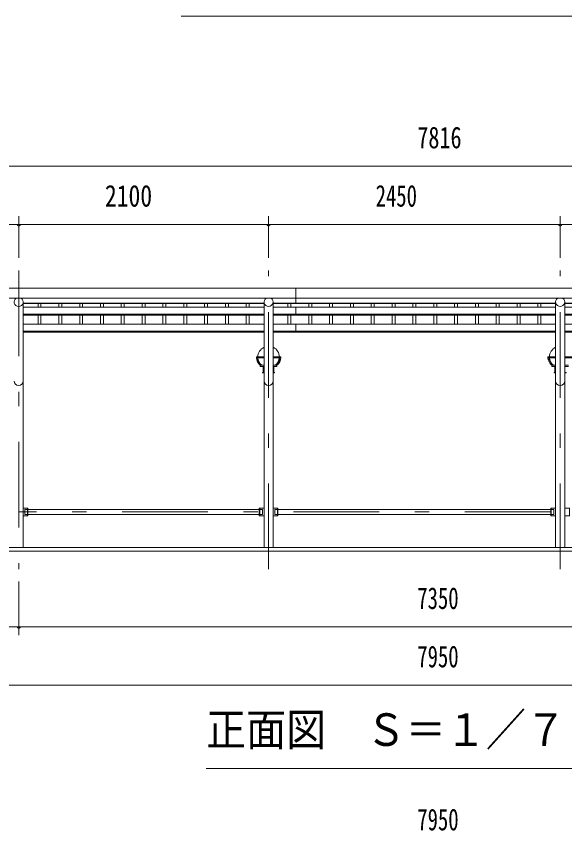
# Model space of a CAD drawing. Units: millimetres, scale not verified, with parts at other scales. Extents: x -37128 to 37128, y -14700 to 14700.
# Drawn here: x -98 to 4511, y 779 to 7623 of the extents above; entities that cross this region are included whole.
import ezdxf
from ezdxf.enums import TextEntityAlignment as Align

# ---------------------------------------------------------------- set-up
doc = ezdxf.new("R2010")
doc.units = ezdxf.units.MM
doc.header["$LTSCALE"] = 60
doc.linetypes.add('USER3', pattern=[24, 12, -5, 2, -5])
for name, color, linetype, lineweight in [('0-0_0', 7, 'Continuous', 18), ('0-2_1-0BOLD', 7, 'Continuous', 18), ('0-3_1-2CENTER', 3, 'USER3', 18), ('0-4_1-4THIN', 4, 'Continuous', 18), ('0-5_1-5DIM', 3, 'Continuous', 18)]:
    doc.layers.add(name, color=color, linetype=linetype, lineweight=lineweight)
doc.styles.add('ＭＳ ゴシック', font='')
doc.styles.get('ＭＳ ゴシック').set_extended_font_data('MS Gothic')

msp = doc.modelspace()

# ---------------------------------------------------------------- linework, layer by layer
at = {"layer": '0-0_0'}
for p, q in [((1984.38, 4759.84), (1920.03, 4759.84)), ((1920.03, 4753.84), (1920.03, 4759.84)), ((1984.38, 4753.84), (1920.03, 4753.84)), ((2125.03, 4759.84), (2060.68, 4759.84)), ((2125.03, 4753.84), (2060.68, 4753.84)), ((2125.03, 4753.84), (2125.03, 4759.84)), ((4434.38, 4759.84), (4370.03, 4759.84)), ((4370.03, 4753.84), (4370.03, 4759.84)), ((4434.38, 4753.84), (4370.03, 4753.84)), ((4575.03, 4759.84), (4510.68, 4759.84)), ((4575.03, 4753.84), (4510.68, 4753.84)), ((1952.53, 4679.84), (1984.38, 4679.84)), ((1977.53, 4629.84), (1977.53, 4679.84)), ((2060.68, 4689.84), (2092.53, 4689.84)), ((2060.68, 4679.84), (2092.53, 4679.84)), ((2067.53, 4629.84), (2067.53, 4679.84)), ((2092.53, 4679.84), (2092.53, 4689.84)), ((4402.53, 4679.84), (4434.38, 4679.84)), ((4427.53, 4629.84), (4427.53, 4679.84)), ((4510.68, 4689.84), (4542.53, 4689.84)), ((4510.68, 4679.84), (4542.53, 4679.84))]:
    msp.add_line(p, q, dxfattribs=at)
for points in [[(1952.53, 4679.84), (1952.53, 4689.84), (1984.38, 4689.84)], [(4402.53, 4679.84), (4402.53, 4689.84), (4434.38, 4689.84)]]:
    msp.add_lwpolyline(points, dxfattribs=at)
for centre, start, end in [((2022.53, 4759.84), 115.07964, 180), ((2022.53, 4759.84), 0, 64.91913), ((4472.53, 4759.84), 115.07964, 180), ((2022.53, 4759.84), 183.82255, 231.05756), ((2022.53, 4759.84), 308.94244, 356.17745), ((4472.53, 4759.84), 183.82255, 231.05756)]:
    msp.add_arc(centre, 90, start, end, dxfattribs=at)
for centre, major_axis, start_param, end_param in [((2022.53, 4759.84), (102.47, 6.5), 3.1362923, 3.9034857), ((2030.53, 4759.84), (102.47, 6.5), 3.1362923, 3.9034857), ((2014.53, 4759.84), (-102.47, 6.5), 2.3796996, 3.146893), ((2022.53, 4759.84), (-102.47, 6.5), 2.3796996, 3.146893), ((4472.53, 4759.84), (102.47, 6.5), 3.1362923, 3.9034857), ((4480.53, 4759.84), (102.47, 6.5), 3.1362923, 3.9034857)]:
    msp.add_ellipse(centre, major_axis=major_axis, ratio=0.92312, start_param=start_param, end_param=end_param, dxfattribs=at)
at = {"layer": '0-2_1-0BOLD'}
for p, q in [((-310.47, 5337.73), (7505.53, 5337.73)), ((2252.53, 5209.34), (2252.53, 5337.73)), ((7505.53, 5254.08), (-310.47, 5254.08)), ((-39.32, 3157.54), (-39.32, 5222.1)), ((-39.32, 5212.89), (1984.38, 5212.89)), ((1984.38, 5209.34), (-39.32, 5209.34)), ((1984.38, 5222.1), (1984.38, 3157.54)), ((2060.68, 3157.54), (2060.68, 5222.1)), ((2060.68, 5212.89), (4434.38, 5212.89)), ((4434.38, 5209.34), (2060.68, 5209.34)), ((4434.38, 5222.1), (4434.38, 3157.54)), ((4510.68, 3157.54), (4510.68, 5222.1)), ((4510.68, 5212.89), (7234.38, 5212.89)), ((7234.38, 5209.34), (4510.68, 5209.34)), ((-39.32, 5177.13), (1984.38, 5177.13)), ((2060.68, 5177.13), (4434.38, 5177.13)), ((2252.53, 5112.4), (2252.53, 5177.13)), ((4510.68, 5177.13), (7234.38, 5177.13)), ((1984.38, 5118.3), (-39.32, 5118.3)), ((-39.32, 5112.4), (1984.38, 5112.4)), ((4434.38, 5118.3), (2060.68, 5118.3)), ((2060.68, 5112.4), (4434.38, 5112.4)), ((4510.68, 5118.3), (7234.38, 5118.3)), ((7234.38, 5112.4), (4510.68, 5112.4)), ((1984.38, 5034.68), (-39.32, 5034.68)), ((4434.38, 5034.68), (2060.68, 5034.68)), ((2252.53, 4968.7), (2252.53, 5034.68)), ((7234.38, 5034.68), (4510.68, 5034.68)), ((-39.32, 4977.04), (1984.38, 4977.04)), ((1984.38, 4968.7), (-39.32, 4968.7)), ((2060.68, 4977.04), (4434.38, 4977.04)), ((4434.38, 4968.7), (2060.68, 4968.7)), ((4510.68, 4977.04), (7234.38, 4977.04)), ((7234.38, 4968.7), (4510.68, 4968.7)), ((1972.53, 4627.54), (1972.53, 4629.84)), ((1972.53, 4629.84), (1984.38, 4629.84)), ((1984.38, 4627.54), (1972.53, 4627.54)), ((2060.68, 4629.84), (2072.53, 4629.84)), ((2072.53, 4627.54), (2060.68, 4627.54)), ((2072.53, 4629.84), (2072.53, 4627.54)), ((4422.53, 4627.54), (4422.53, 4629.84)), ((4422.53, 4629.84), (4434.38, 4629.84)), ((4434.38, 4627.54), (4422.53, 4627.54)), ((4510.68, 4629.84), (4522.53, 4629.84)), ((-2.51, 3424.54), (-2.51, 3490.54)), ((1947.58, 3424.54), (1947.58, 3490.54)), ((2097.48, 3424.54), (2097.48, 3490.54)), ((4397.58, 3424.54), (4397.58, 3490.54)), ((-24.96, 3436.19), (-24.96, 3478.89)), ((-24.96, 3478.89), (-2.51, 3478.89)), ((-2.51, 3436.19), (-24.96, 3436.19)), ((1944.38, 3478.89), (0.68, 3478.89)), ((0.68, 3436.19), (1944.38, 3436.19)), ((1970.03, 3478.89), (1947.58, 3478.89)), ((1947.58, 3436.19), (1970.03, 3436.19)), ((1970.03, 3436.19), (1970.03, 3478.89)), ((2075.03, 3436.19), (2075.03, 3478.89)), ((2075.03, 3478.89), (2097.48, 3478.89)), ((2097.48, 3436.19), (2075.03, 3436.19)), ((4394.38, 3478.89), (2100.68, 3478.89)), ((2100.68, 3436.19), (4394.38, 3436.19)), ((4420.03, 3478.89), (4397.58, 3478.89)), ((4397.58, 3436.19), (4420.03, 3436.19)), ((4420.03, 3436.19), (4420.03, 3478.89)), ((7572.53, 3157.54), (-377.47, 3157.54)), ((-527.47, 3127.54), (7722.53, 3127.54))]:
    msp.add_line(p, q, dxfattribs=at)
for points in [[(4522.53, 4629.84), (4522.53, 4627.54), (4510.68, 4627.54)], [(-39.31, 3490.54), (0.69, 3490.54), (0.69, 3424.54), (-39.31, 3424.54)], [(1984.38, 3490.54), (1944.38, 3490.54), (1944.38, 3424.54), (1984.38, 3424.54)], [(2060.68, 3490.54), (2100.68, 3490.54), (2100.68, 3424.54), (2060.68, 3424.54)], [(4434.38, 3490.54), (4394.38, 3490.54), (4394.38, 3424.54), (4434.38, 3424.54)], [(4510.68, 3490.54), (4550.68, 3490.54), (4550.68, 3424.54), (4510.68, 3424.54)]]:
    msp.add_lwpolyline(points, dxfattribs=at)
for centre, start, end in [((-77.47, 5222.1), 123.05154, 56.94846), ((2022.53, 5222.1), 123.05154, 56.94846), ((4472.53, 5222.1), 123.05154, 56.94846), ((-77.47, 4557.54), 180, 0), ((2022.53, 4557.54), 180, 0), ((4472.53, 4557.54), 180, 0)]:
    msp.add_arc(centre, 38.15, start, end, dxfattribs=at)
at = {"layer": '0-3_1-2CENTER'}
for p, q in [((-77.47, 5487.73), (-77.47, 2977.54)), ((2022.53, 2977.54), (2022.53, 5487.73)), ((4472.53, 2977.54), (4472.53, 5487.73)), ((7272.53, 3457.54), (-77.47, 3457.54))]:
    msp.add_line(p, q, dxfattribs=at)
at = {"layer": '0-4_1-4THIN'}
for p, q in [((85.03, 5177.13), (85.03, 5209.34)), ((110.02, 5209.34), (110.02, 5177.13)), ((260.03, 5209.34), (260.03, 5177.13)), ((285.02, 5177.13), (285.02, 5209.34)), ((435.03, 5177.13), (435.03, 5209.34)), ((460.02, 5209.34), (460.02, 5177.13)), ((610.03, 5209.34), (610.03, 5177.13)), ((635.02, 5177.13), (635.02, 5209.34)), ((785.03, 5177.13), (785.03, 5209.34)), ((810.02, 5209.34), (810.02, 5177.13)), ((960.03, 5209.34), (960.03, 5177.13)), ((985.02, 5177.13), (985.02, 5209.34)), ((1135.03, 5177.13), (1135.03, 5209.34)), ((1160.02, 5209.34), (1160.02, 5177.13)), ((1310.03, 5209.34), (1310.03, 5177.13)), ((1335.02, 5177.13), (1335.02, 5209.34)), ((1485.03, 5177.13), (1485.03, 5209.34)), ((1510.02, 5209.34), (1510.02, 5177.13)), ((1660.03, 5209.34), (1660.03, 5177.13)), ((1685.02, 5177.13), (1685.02, 5209.34)), ((1835.03, 5177.13), (1835.03, 5209.34)), ((1860.02, 5209.34), (1860.02, 5177.13)), ((2185.03, 5177.13), (2185.03, 5209.34)), ((2185.03, 5209.34), (2185.03, 5177.13)), ((2210.02, 5209.34), (2210.02, 5177.13)), ((2210.02, 5177.13), (2210.02, 5209.34)), ((2360.03, 5209.34), (2360.03, 5177.13)), ((2385.02, 5177.13), (2385.02, 5209.34)), ((2535.03, 5177.13), (2535.03, 5209.34)), ((2560.02, 5209.34), (2560.02, 5177.13)), ((2710.03, 5209.34), (2710.03, 5177.13)), ((2735.02, 5177.13), (2735.02, 5209.34)), ((2885.03, 5177.13), (2885.03, 5209.34)), ((2910.02, 5209.34), (2910.02, 5177.13)), ((3060.03, 5209.34), (3060.03, 5177.13)), ((3085.02, 5177.13), (3085.02, 5209.34)), ((3235.03, 5177.13), (3235.03, 5209.34)), ((3260.02, 5209.34), (3260.02, 5177.13)), ((3410.03, 5209.34), (3410.03, 5177.13)), ((3435.02, 5177.13), (3435.02, 5209.34)), ((3585.03, 5177.13), (3585.03, 5209.34)), ((3610.02, 5209.34), (3610.02, 5177.13)), ((3760.03, 5209.34), (3760.03, 5177.13)), ((3785.02, 5177.13), (3785.02, 5209.34)), ((3935.03, 5177.13), (3935.03, 5209.34)), ((3960.02, 5209.34), (3960.02, 5177.13)), ((4110.03, 5209.34), (4110.03, 5177.13)), ((4135.02, 5177.13), (4135.02, 5209.34)), ((4285.03, 5177.13), (4285.03, 5209.34)), ((4310.02, 5209.34), (4310.02, 5177.13)), ((85.03, 5034.68), (85.03, 5112.4)), ((110.02, 5112.4), (110.02, 5034.68)), ((260.03, 5112.4), (260.03, 5034.68)), ((285.02, 5034.68), (285.02, 5112.4)), ((435.03, 5034.68), (435.03, 5112.4)), ((460.02, 5112.4), (460.02, 5034.68)), ((610.03, 5112.4), (610.03, 5034.68)), ((635.02, 5034.68), (635.02, 5112.4)), ((785.03, 5034.68), (785.03, 5112.4)), ((810.02, 5112.4), (810.02, 5034.68)), ((960.03, 5112.4), (960.03, 5034.68)), ((985.02, 5034.68), (985.02, 5112.4)), ((1135.03, 5034.68), (1135.03, 5112.4)), ((1160.02, 5112.4), (1160.02, 5034.68)), ((1310.03, 5112.4), (1310.03, 5034.68)), ((1335.02, 5034.68), (1335.02, 5112.4)), ((1485.03, 5034.68), (1485.03, 5112.4)), ((1510.02, 5112.4), (1510.02, 5034.68)), ((1660.03, 5112.4), (1660.03, 5034.68)), ((1685.02, 5034.68), (1685.02, 5112.4)), ((1835.03, 5034.68), (1835.03, 5112.4)), ((1860.02, 5112.4), (1860.02, 5034.68)), ((2185.03, 5034.68), (2185.03, 5112.4)), ((2185.03, 5112.4), (2185.03, 5034.68)), ((2210.02, 5112.4), (2210.02, 5034.68)), ((2210.02, 5034.68), (2210.02, 5112.4)), ((2360.03, 5112.4), (2360.03, 5034.68)), ((2385.02, 5034.68), (2385.02, 5112.4)), ((2535.03, 5034.68), (2535.03, 5112.4)), ((2560.02, 5112.4), (2560.02, 5034.68)), ((2710.03, 5112.4), (2710.03, 5034.68)), ((2735.02, 5034.68), (2735.02, 5112.4)), ((2885.03, 5034.68), (2885.03, 5112.4)), ((2910.02, 5112.4), (2910.02, 5034.68)), ((3060.03, 5112.4), (3060.03, 5034.68)), ((3085.02, 5034.68), (3085.02, 5112.4)), ((3235.03, 5034.68), (3235.03, 5112.4)), ((3260.02, 5112.4), (3260.02, 5034.68)), ((3410.03, 5112.4), (3410.03, 5034.68)), ((3435.02, 5034.68), (3435.02, 5112.4)), ((3585.03, 5034.68), (3585.03, 5112.4)), ((3610.02, 5112.4), (3610.02, 5034.68)), ((3760.03, 5112.4), (3760.03, 5034.68)), ((3785.02, 5034.68), (3785.02, 5112.4)), ((3935.03, 5034.68), (3935.03, 5112.4)), ((3960.02, 5112.4), (3960.02, 5034.68)), ((4110.03, 5112.4), (4110.03, 5034.68)), ((4135.02, 5034.68), (4135.02, 5112.4)), ((4285.03, 5034.68), (4285.03, 5112.4)), ((4310.02, 5112.4), (4310.02, 5034.68))]:
    msp.add_line(p, q, dxfattribs=at)
at = {"layer": '0-5_1-5DIM'}
for p, q in [((1287.52, 7622.54), (5907.52, 7622.54)), ((7505.53, 6363.54), (-310.47, 6363.54)), ((-77.47, 5593.54), (-77.47, 5943.54)), ((2022.53, 5593.54), (2022.53, 5943.54)), ((4472.53, 5943.54), (4472.53, 5593.54)), ((-859.97, 5873.54), (8055.03, 5873.54)), ((-63.47, 5873.54), (-91.47, 5873.54)), ((2036.53, 5873.54), (2008.53, 5873.54)), ((4486.53, 5873.54), (4458.53, 5873.54)), ((-77.47, 2872.54), (-77.47, 2422.54)), ((-926.97, 2492.54), (8122.03, 2492.54)), ((-63.47, 2492.54), (-91.47, 2492.54)), ((-377.47, 2002.54), (7572.53, 2002.54)), ((5697.52, 1302.54), (1497.52, 1302.54))]:
    msp.add_line(p, q, dxfattribs=at)
for centre in [(-77.47, 5873.54), (2022.53, 5873.54), (4472.53, 5873.54), (-77.47, 2492.54)]:
    msp.add_arc(centre, 14, 180, 0, dxfattribs=at)

# ---------------------------------------------------------------- texts
at = {"layer": '0-5_1-5DIM', "color": 7, "style": 'ＭＳ ゴシック'}
for s, height, width, p in [('7816', 182.3, 0.75, (3272.03, 6458.41)), ('2100', 182.3, 0.8, (647.03, 5968.41)), ('2450', 182.3, 0.7, (2922.03, 5968.41)), ('7350', 182.3, 0.7, (3272.03, 2587.41)), ('7950', 182.3, 0.7, (3272.03, 2097.41)), ('正面図\u3000Ｓ＝１／７０', 273.5, 0.9, (1497.52, 1409.85)), ('7950', 182.3, 0.7, (3272.03, 727.41))]:
    msp.add_text(s, height=height, dxfattribs=dict(at, width=width)).set_placement(p, align=Align.BOTTOM_LEFT)

doc.saveas('drawing.dxf')
